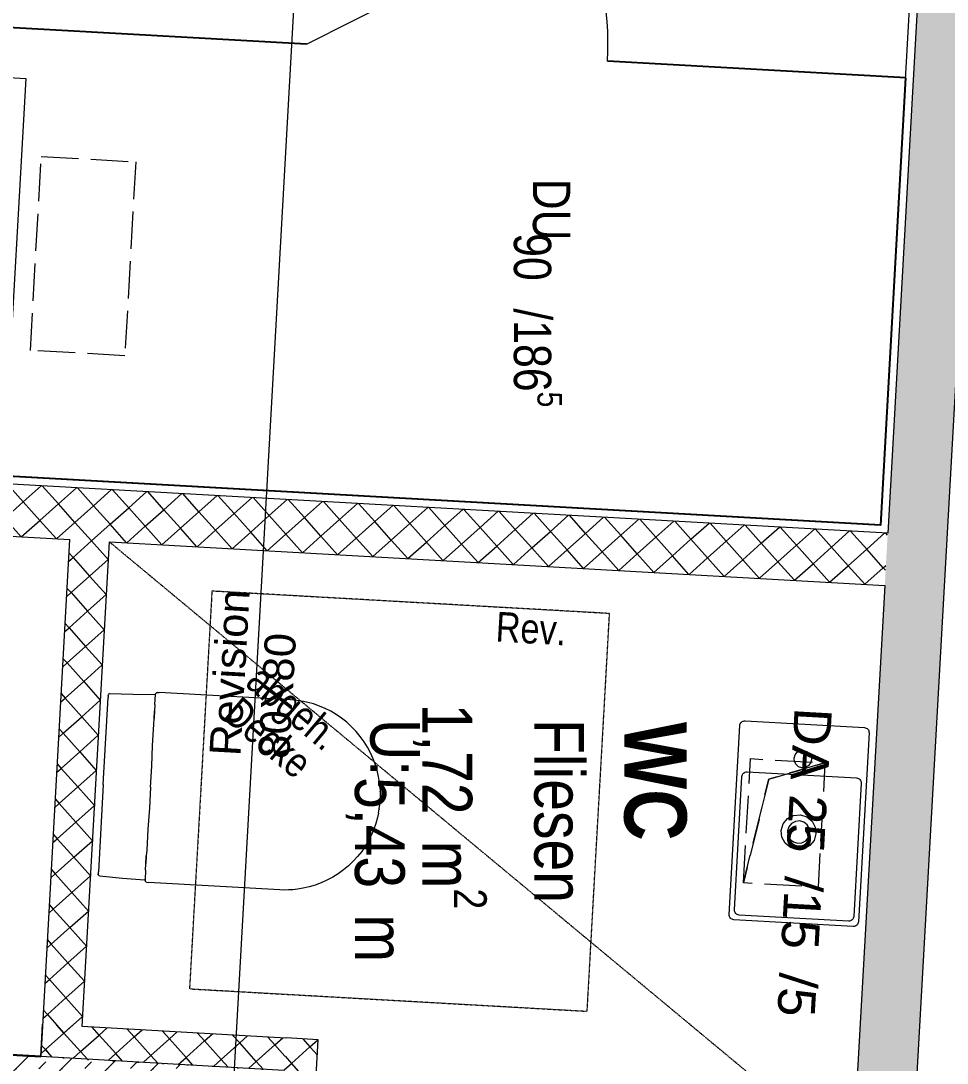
# Model space of a CAD drawing. Header units: metres. Extents: x -16782 to 57285, y -22997 to 18599.
# Drawn here: x -1714 to 147, y 8813 to 10906 of the extents above; entities that cross this region are included whole.
import ezdxf
from ezdxf.enums import TextEntityAlignment as Align

# ---------------------------------------------------------------- set-up
doc = ezdxf.new("R2010")
doc.units = ezdxf.units.M
doc.header["$MEASUREMENT"] = 0
doc.linetypes.add('Punktlinie weit', pattern=[0.05, 0, -0.05])
doc.linetypes.add('Strichlinie eng', pattern=[0.1, 0.075, -0.025])
for name, color, linetype in [('11__100 Achsraster', 7, 'Continuous'), ('120 Wand Innen tragend', 7, 'Continuous'), ('130 Wand Innen', 7, 'Continuous'), ('130 Wand Innen nichttragend', 7, 'Continuous'), ('220 Bodenaufbau', 7, 'Continuous'), ('230 Decke abgehaengt', 7, 'Continuous'), ('540 Sanitaer Fliesenlinie', 7, 'Continuous'), ('540 Sanitaer Text', 7, 'Continuous'), ('540 Sanitaereinrichtung', 7, 'Continuous'), ('721  Revisionstür', 7, 'Continuous'), ('721  Revisionstür Text', 7, 'Continuous'), ('810 Raumstempel', 7, 'Continuous'), ('870 Deckendurchbruchsymbol', 7, 'Continuous'), ('930 Beschriftung Allgemein', 7, 'Continuous')]:
    doc.layers.add(name, color=color, linetype=linetype)
doc.styles.add('ERSTELLTER_STIL_1', font='ARIALN.TTF')
doc.styles.add('ERSTELLTER_STIL_2', font='arial.ttf')
doc.styles.add('ERSTELLTER_STIL_3', font='ARIALNB.TTF')
doc.styles.add('ERSTELLTER_STIL_4', font='arialbd.ttf')
doc.linetypes.add('Grenze Bezirk', pattern='A,0,[2,22HAUS116_408 STG1 _ 1.Stock_IndexB_2026-08-161.Shx,S=0.001587,R=0,X=0,Y=0],-0.25,0', length=0.25)
pattern_1 = [(45, (0, 0), (-0.04596194, 0.04596194), [0.0195, -0.013]), (45, (-0.02298, 0.02298), (-0.04596194, 0.04596194), [0.065, 0])]
pattern_2 = [(311.79148, (0, 0), (0.03727875, 0.03332108), [0.05, 0]), (41.79148, (0, 0), (-0.03332108, 0.03727875), [0.05, 0])]
pattern_3 = [(41.79148, (0, 0), (-0.03332108, 0.03727875), [0.05, 0]), (131.79148, (0, 0), (0.03727875, 0.03332108), [0.05, 0])]

# ---------------------------------------------------------------- blocks, each defined once
blk = doc.blocks.new('Decke_3_1', base_point=(-14.8205, 13.5588))
at = {"layer": '220 Bodenaufbau', "color": 7, "linetype": 'Punktlinie weit', "lineweight": 13, "flags": 128}
blk.add_lwpolyline([(-5.3581, 14.9529), (-5.3847, 13.214), (-10.4535, 13.2918), (-10.3449, 15.2318), (-10.154, 18.6464), (-7.0883, 18.4749), (-6.9652, 20.6716), (-5.1784, 20.5714), (-5.3071, 18.2771)], close=True, dxfattribs=at)
blk = doc.blocks.new('Wand_80_1', base_point=(-6.7767, 20.4607))
at = {"layer": '120 Wand Innen tragend', "linetype": 'Continuous', "lineweight": 0, "true_color": 0x000000}
h = blk.add_hatch(dxfattribs=at)
h.set_pattern_fill('BETON__BEWEHRT_SN46_0001', color=18, style=0, pattern_type=2)
h.set_pattern_definition(pattern_1)
h.paths.add_polyline_path([(-6.7767, 20.4607), (-5.6788, 20.3992), (-5.6676, 20.5989), (-6.7655, 20.6604)])
at = {"layer": '120 Wand Innen tragend', "color": 7, "linetype": 'Continuous', "lineweight": 30, "flags": 128}
for points in [[(-6.3365, 20.6364), (-6.7655, 20.6604)], [(-5.6676, 20.5989), (-6.1369, 20.6252)], [(-6.7767, 20.4607), (-5.6788, 20.3992)]]:
    blk.add_lwpolyline(points, dxfattribs=at)
blk = doc.blocks.new('Wand_81_1', base_point=(-5.2895, 20.3773))
at = {"layer": '120 Wand Innen tragend', "linetype": 'Continuous', "lineweight": 13, "true_color": 0xa7a7a7}
h = blk.add_hatch(dxfattribs=at)
h.set_pattern_fill('GIPSKARTONWAND_0001', color=253, style=0, pattern_type=2)
h.set_pattern_definition(pattern_2)
h.paths.add_polyline_path([(-5.1748, 20.6363), (-5.1784, 20.5714), (-5.1099, 20.6327)])
h = blk.add_hatch(dxfattribs=at)
h.set_pattern_fill('GIPSKARTONWAND_0001', color=253, style=0, pattern_type=2)
h.set_pattern_definition(pattern_2)
h.paths.add_polyline_path([(-5.1784, 20.5714), (-5.1135, 20.5678), (-5.1099, 20.6327)])
at = {"layer": '120 Wand Innen tragend', "color": 7, "linetype": 'Continuous', "lineweight": 13, "flags": 128}
for points in [[(-5.1099, 20.6327), (-5.1748, 20.6363)], [(-5.12, 20.4529), (-5.1099, 20.6327)]]:
    blk.add_lwpolyline(points, dxfattribs=at)
blk = doc.blocks.new('Wand_90_1', base_point=(-5.9439, 21.656))
at = {"layer": '130 Wand Innen', "linetype": 'Continuous', "lineweight": 13, "true_color": 0xa7a7a7}
h = blk.add_hatch(dxfattribs=at)
h.set_pattern_fill('GIPSKARTONWAND_0001', color=253, style=0, pattern_type=2)
h.set_pattern_definition(pattern_3)
h.paths.add_polyline_path([(-5.938, 21.7608), (-5.9439, 21.656), (-5.8581, 21.7563)])
h = blk.add_hatch(dxfattribs=at)
h.set_pattern_fill('GIPSKARTONWAND_0001', color=253, style=0, pattern_type=2)
h.set_pattern_definition(pattern_3)
h.paths.add_polyline_path([(-5.9439, 21.656), (-5.864, 21.6515), (-5.8581, 21.7563)])
h = blk.add_hatch(dxfattribs=at)
h.set_pattern_fill('GIPSKARTONWAND_0001', color=253, style=0, pattern_type=2)
h.set_pattern_definition(pattern_3)
h.paths.add_polyline_path([(-5.8581, 21.7563), (-5.864, 21.6515), (-3.972, 21.5454), (-3.9661, 21.6503)])
at = {"layer": '130 Wand Innen', "color": 7, "linetype": 'Continuous', "lineweight": 13, "flags": 128}
for points in [[(-5.9439, 21.656), (-5.938, 21.7608)], [(-3.9661, 21.6503), (-5.8581, 21.7563)], [(-5.9439, 21.656), (-5.6094, 21.6372)], [(-5.5295, 21.6327), (-3.972, 21.5454)]]:
    blk.add_lwpolyline(points, dxfattribs=at)
blk = doc.blocks.new('Wand_91_1', base_point=(-5.6788, 20.3992))
at = {"layer": '130 Wand Innen', "linetype": 'Continuous', "lineweight": 13, "true_color": 0xa7a7a7}
h = blk.add_hatch(dxfattribs=at)
h.set_pattern_fill('GIPSKARTONWAND_0001', color=253, style=0, pattern_type=2)
h.set_pattern_definition([(311.7915, (0, 0), (0.03727874, 0.03332109), [0.05, 0]), (41.7915, (0, 0), (-0.03332109, 0.03727874), [0.05, 0])])
h.paths.add_polyline_path([(-5.5841, 20.6593), (-5.5295, 21.6327), (-5.6094, 21.6372), (-5.6676, 20.5989)])
at = {"layer": '130 Wand Innen', "color": 7, "linetype": 'Continuous', "lineweight": 13, "flags": 128}
for points in [[(-5.6094, 21.6372), (-5.6676, 20.5989)], [(-5.5841, 20.6593), (-5.5295, 21.6327)]]:
    blk.add_lwpolyline(points, dxfattribs=at)
blk = doc.blocks.new('Wand_106_1', base_point=(-5.6788, 20.3992))
at = {"layer": '120 Wand Innen tragend', "linetype": 'Continuous', "lineweight": 13, "true_color": 0xa7a7a7}
h = blk.add_hatch(dxfattribs=at)
h.set_pattern_fill('GIPSKARTONWAND_0001', color=253, style=0, pattern_type=2)
h.set_pattern_definition([(41.79148, (0, 0), (-0.03332108, 0.03727875), [0.05, 0]), (131.79148, (0, 0), (0.03727875, 0.03332108), [0.05, 0])])
h.paths.add_polyline_path([(-5.1748, 20.6363), (-5.664, 20.6638), (-5.6676, 20.5989), (-5.1784, 20.5714)])
at = {"layer": '120 Wand Innen tragend', "linetype": 'Continuous', "lineweight": 0, "true_color": 0x000000}
h = blk.add_hatch(dxfattribs=at)
h.set_pattern_fill('BETON__BEWEHRT_SN46_0001', color=18, style=0, pattern_type=2)
h.set_pattern_definition(pattern_1)
h.paths.add_polyline_path([(-5.3781, 20.5826), (-5.6676, 20.5989), (-5.6788, 20.3992), (-5.3893, 20.3829)])
at = {"layer": '120 Wand Innen tragend', "color": 7, "linetype": 'Continuous', "lineweight": 13}
for p, q in [((-5.3781, 20.5826), (-5.6676, 20.5989)), ((-5.1784, 20.5714), (-5.3781, 20.5826))]:
    blk.add_line(p, q, dxfattribs=at)
at = {"layer": '120 Wand Innen tragend', "color": 7, "linetype": 'Continuous', "lineweight": 13, "flags": 128}
for points in [[(-5.6676, 20.5989), (-5.664, 20.6638)], [(-5.1748, 20.6363), (-5.5841, 20.6593)]]:
    blk.add_lwpolyline(points, dxfattribs=at)
at = {"layer": '120 Wand Innen tragend', "color": 7, "linetype": 'Continuous', "lineweight": 30, "flags": 128}
blk.add_lwpolyline([(-5.6788, 20.3992), (-5.3893, 20.3829)], dxfattribs=at)
blk = doc.blocks.new('Wand_123_1', base_point=(-3.8252, 24.1644))
at = {"layer": '130 Wand Innen nichttragend', "linetype": 'Continuous', "lineweight": 13, "true_color": 0xa7a7a7}
h = blk.add_hatch(dxfattribs=at)
h.set_pattern_fill('GIPSKARTONWAND_0001', color=253, style=0, pattern_type=2)
h.set_pattern_definition([(131.79146, (0, 0), (0.03727877, 0.03332107), [0.05, 0]), (221.79146, (0, 0), (-0.03332107, 0.03727877), [0.05, 0])])
h.paths.add_polyline_path([(-3.8252, 24.1644), (-4.0366, 20.3922), (-3.9168, 20.3855), (-3.7054, 24.1576)])
at = {"layer": '130 Wand Innen nichttragend', "color": 7, "linetype": 'Continuous', "lineweight": 13, "flags": 128}
for points in [[(-3.8252, 24.1644), (-3.9661, 21.6503)], [(-3.9168, 20.3855), (-3.7054, 24.1576)], [(-3.972, 21.5454), (-4.0366, 20.3922)]]:
    blk.add_lwpolyline(points, dxfattribs=at)
blk = doc.blocks.new('Standard-Rastermarker_3')
at = {"layer": '11__100 Achsraster', "color": 8, "linetype": 'Grenze Bezirk', "lineweight": 5}
blk.add_line((1, 0), (10.5964, 0), dxfattribs=at)
at = {"layer": '11__100 Achsraster', "color": 8, "lineweight": 5, "style": 'ERSTELLTER_STIL_4'}
blk.add_attdef('AC_MarkerText_1', text='', height=0.2, rotation=183.2085, dxfattribs=at).set_placement((11.8545, -0.1912), align=Align.TOP_CENTER)
blk = doc.blocks.new('Dusche variabel Glorit 2021_5')
at = {"layer": '540 Sanitaereinrichtung', "color": 7, "linetype": 'Continuous', "lineweight": 25}
for p, q in [((0, 0), (0.9, 0)), ((0, -1.865), (0, 0)), ((0.9, -0.659), (0.9, 0)), ((0.9, -1.865), (0.9, -1.265)), ((0, -1.865), (0.9, -1.865))]:
    blk.add_line(p, q, dxfattribs=at)
at = {"layer": '540 Sanitaereinrichtung', "color": 7, "linetype": 'Continuous', "lineweight": 13}
for p, q in [((0.1, -0.04), (0.8, -0.04)), ((0.1, -0.1), (0.1, -0.04)), ((0.8, -0.04), (0.8, -0.1)), ((0.8, -0.1), (0.1, -0.1)), ((0.9, -0.659), (1.203, -1.1838))]:
    blk.add_line(p, q, dxfattribs=at)
at = {"layer": '540 Sanitaereinrichtung', "color": 7, "linetype": 'Strichlinie eng', "lineweight": 13}
for p, q in [((0.255, -0.14), (0.645, -0.14)), ((0.255, -0.33), (0.255, -0.14)), ((0.645, -0.14), (0.645, -0.33)), ((0.645, -0.33), (0.255, -0.33))]:
    blk.add_line(p, q, dxfattribs=at)
at = {"layer": '540 Sanitaereinrichtung', "color": 7, "linetype": 'Continuous', "lineweight": 13}
blk.add_arc((0.9, -0.659), 0.606, 270, 300, dxfattribs=at)
blk = doc.blocks.new('Etikett_15_1', base_point=(-4.7274, 22.1744))
at = {"layer": '540 Sanitaer Text', "color": 7, "lineweight": 13, "char_height": 0.075, "attachment_point": 1, "rotation": 270, "style": 'ERSTELLTER_STIL_1'}
for s, insert in [('\\A1;{\\pql;\\pt0,1;\\fArial Narrow|b0|i0|c0|p0;\\W1.000000;\\fArial Narrow|b0|i0|c0|p0;\\W1.000000;\\A1{\\H.66x;\\S^  ;}\\fArial Narrow|b0|i0|c0|p0;\\W1.000000;\\fArial Narrow|b0|i0|c0|p0;\\W1.000000;\\A1{\\H.66x;\\S^  ;}\\fArial Narrow|b0|i0|c0|p0;\\W1.000000;\\fArial Narrow|b0|i0|c0|p0;\\W1.000000;\\fArial Narrow|b0|i0|c0|p0;\\W1.000000;\\fArial Narrow|b0|i0|c0|p0;\\W1.000000;\\fArial Narrow|b0|i0|c0|p0;\\W1.000000;\\fArial Narrow|b0|i0|c0|p0;\\W1.000000;\\fArial Narrow|b0|i0|c0|p0;\\W1.000000;\\A1{\\H.66x;\\S^  ;}\\fArial Narrow|b0|i0|c0|p0;\\W1.000000;\\fArial Narrow|b0|i0|c0|p0;\\W1.000000;\\A1{\\H.66x;\\S^  ;}\\fArial Narrow|b0|i0|c0|p0;\\W1.000000;\\fArial Narrow|b0|i0|c0|p0;\\W1.000000;\\fArial Narrow|b0|i0|c0|p0;\\W1.000000;\\fArial Narrow|b0|i0|c0|p0;\\W1.000000;\\fArial Narrow|b0|i0|c0|p0;\\W1.000000;\\fArial Narrow|b0|i0|c0|p0;\\W1.000000;\\fArial Narrow|b0|i0|c0|p0;\\W1.000000;\\A1{\\H.66x;\\S^  ;}\\fArial Narrow|b0|i0|c0|p0;\\W1.000000;\\fArial Narrow|b0|i0|c0|p0;\\W1.000000;\\A1{\\H.66x;\\S^  ;}\\fArial Narrow|b0|i0|c0|p0;\\W1.000000;\\fArial Narrow|b0|i0|c0|p0;\\W1.000000;\\fArial Narrow|b0|i0|c0|p0;\\W1.000000;\\fArial Narrow|b0|i0|c0|p0;\\W1.000000;\\fArial Narrow|b0|i0|c0|p0;\\W1.000000;\\fArial Narrow|b0|i0|c0|p0;\\W1.000000;\\fArial Narrow|b0|i0|c0|p0;\\W1.000000;\\A1{\\H.66x;\\S^  ;}\\fArial Narrow|b0|i0|c0|p0;\\W1.000000;\\fArial Narrow|b0|i0|c0|p0;\\W1.000000;\\A1{\\H.66x;\\S^  ;}\\fArial Narrow|b0|i0|c0|p0;\\W1.000000;\\fArial Narrow|b0|i0|c0|p0;\\W1.000000;\\fArial Narrow|b0|i0|c0|p0;\\W1.000000;\\fArial Narrow|b0|i0|c0|p0;\\W1.000000;\\fArial Narrow|b0|i0|c0|p0;\\W1.000000;\\fArial Narrow|b0|i0|c0|p0;\\W1.000000;\\fArial Narrow|b0|i0|c0|p0;\\W1.000000;\\A1{\\H.66x;\\S^  ;}\\fArial Narrow|b0|i0|c0|p0;\\W1.000000;\\fArial Narrow|b0|i0|c0|p0;\\W1.000000;\\A1{\\H.66x;\\S^  ;}\\fArial Narrow|b0|i0|c0|p0;\\W1.000000;\\fArial Narrow|b0|i0|c0|p0;\\W1.000000;\\fArial Narrow|b0|i0|c0|p0;\\W1.000000;\\fArial Narrow|b0|i0|c0|p0;\\W1.000000;\\fArial Narrow|b0|i0|c0|p0;\\W1.000000;\\fArial Narrow|b0|i0|c0|p0;\\W1.000000;\\fArial Narrow|b0|i0|c0|p0;\\W1.000000;\\A1{\\H.66x;\\S^  ;}\\fArial Narrow|b0|i0|c0|p0;\\W1.000000;}', (-4.7274, 22.2527)), ('\\A1;{\\pql;\\pt0,1;\\fArial Narrow|b0|i0|c0|p0;\\W1.000000;90\\fArial Narrow|b0|i0|c0|p0;\\W1.000000;\\A1{\\H.66x;\\S^  ;}\\fArial Narrow|b0|i0|c0|p0;\\W1.000000;\\fArial Narrow|b0|i0|c0|p0;\\W1.000000;\\A1{\\H.66x;\\S^  ;}\\fArial Narrow|b0|i0|c0|p0;\\W1.000000; /\\fArial Narrow|b0|i0|c0|p0;\\W1.000000;\\fArial Narrow|b0|i0|c0|p0;\\W1.000000;\\fArial Narrow|b0|i0|c0|p0;\\W1.000000;\\fArial Narrow|b0|i0|c0|p0;\\W1.000000;\\fArial Narrow|b0|i0|c0|p0;\\W1.000000;186\\fArial Narrow|b0|i0|c0|p0;\\W1.000000;\\A1{\\H.66x;\\S5^  ;}\\fArial Narrow|b0|i0|c0|p0;\\W1.000000;\\fArial Narrow|b0|i0|c0|p0;\\W1.000000;\\A1{\\H.66x;\\S^  ;}\\fArial Narrow|b0|i0|c0|p0;\\W1.000000;\\fArial Narrow|b0|i0|c0|p0;\\W1.000000;\\fArial Narrow|b0|i0|c0|p0;\\W1.000000;\\fArial Narrow|b0|i0|c0|p0;\\W1.000000;\\fArial Narrow|b0|i0|c0|p0;\\W1.000000;\\fArial Narrow|b0|i0|c0|p0;\\W1.000000;\\fArial Narrow|b0|i0|c0|p0;\\W1.000000;\\A1{\\H.66x;\\S^  ;}\\fArial Narrow|b0|i0|c0|p0;\\W1.000000;\\fArial Narrow|b0|i0|c0|p0;\\W1.000000;\\A1{\\H.66x;\\S^  ;}\\fArial Narrow|b0|i0|c0|p0;\\W1.000000;\\fArial Narrow|b0|i0|c0|p0;\\W1.000000;\\fArial Narrow|b0|i0|c0|p0;\\W1.000000;\\fArial Narrow|b0|i0|c0|p0;\\W1.000000;\\fArial Narrow|b0|i0|c0|p0;\\W1.000000;\\fArial Narrow|b0|i0|c0|p0;\\W1.000000;\\fArial Narrow|b0|i0|c0|p0;\\W1.000000;\\A1{\\H.66x;\\S^  ;}\\fArial Narrow|b0|i0|c0|p0;\\W1.000000;\\fArial Narrow|b0|i0|c0|p0;\\W1.000000;\\A1{\\H.66x;\\S^  ;}\\fArial Narrow|b0|i0|c0|p0;\\W1.000000;\\fArial Narrow|b0|i0|c0|p0;\\W1.000000;\\fArial Narrow|b0|i0|c0|p0;\\W1.000000;\\fArial Narrow|b0|i0|c0|p0;\\W1.000000;\\fArial Narrow|b0|i0|c0|p0;\\W1.000000;\\fArial Narrow|b0|i0|c0|p0;\\W1.000000;\\fArial Narrow|b0|i0|c0|p0;\\W1.000000;\\A1{\\H.66x;\\S^  ;}\\fArial Narrow|b0|i0|c0|p0;\\W1.000000;\\fArial Narrow|b0|i0|c0|p0;\\W1.000000;\\A1{\\H.66x;\\S^  ;}\\fArial Narrow|b0|i0|c0|p0;\\W1.000000;\\fArial Narrow|b0|i0|c0|p0;\\W1.000000;\\fArial Narrow|b0|i0|c0|p0;\\W1.000000;\\fArial Narrow|b0|i0|c0|p0;\\W1.000000;\\fArial Narrow|b0|i0|c0|p0;\\W1.000000;\\fArial Narrow|b0|i0|c0|p0;\\W1.000000;\\fArial Narrow|b0|i0|c0|p0;\\W1.000000;\\A1{\\H.66x;\\S^  ;}\\fArial Narrow|b0|i0|c0|p0;\\W1.000000;}', (-4.6202, 22.2527))]:
    blk.add_mtext(s, dxfattribs=dict(at, insert=insert))
at = {"layer": '540 Sanitaer Text', "color": 7, "lineweight": 13, "style": 'ERSTELLTER_STIL_1'}
for tag, p in [('DUMMY_124', (-4.7274, 22.3855)), ('sDescriptionDimension', (-4.6038, 22.3621))]:
    blk.add_attdef(tag, text='', height=0.075, rotation=270, dxfattribs=at).set_placement(p, align=Align.TOP_LEFT)
blk = doc.blocks.new('Bodendurchbruch Symbol 27[246]_1', base_point=(-4.2559, 20.9478))
at = {"layer": '870 Deckendurchbruchsymbol', "color": 12, "linetype": 'Strichlinie eng', "lineweight": 13, "true_color": 0xd40000, "flags": 128}
for points in [[(-4.2559, 20.9478), (-4.2418, 21.1974), (-4.0921, 21.1889), (-4.205, 21.1561)], [(-4.205, 21.1561), (-4.0921, 21.1889), (-4.1061, 20.9393), (-4.2559, 20.9478)]]:
    blk.add_lwpolyline(points, close=True, dxfattribs=at)
at = {"layer": '870 Deckendurchbruchsymbol', "color": 12, "lineweight": 13, "true_color": 0xcc0000, "insert": (-4.1928, 20.9828), "char_height": 0.075, "attachment_point": 8, "rotation": 266.7718, "style": 'ERSTELLTER_STIL_2'}
blk.add_mtext('\\A1;{\\pqc;\\pt0;\\fArial|b0|i0|c0|p0;\\W1.000000;DA 25\\fArial|b0|i0|c0|p0;\\W1.000000;\\A1{\\H.66x;\\S^  ;}\\fArial|b0|i0|c0|p0;\\W1.000000; /15\\fArial|b0|i0|c0|p0;\\W1.000000;\\A1{\\H.66x;\\S^  ;}\\fArial|b0|i0|c0|p0;\\W1.000000; /5\\fArial|b0|i0|c0|p0;\\W1.000000;\\A1{\\H.66x;\\S^  ;}}', dxfattribs=at)
blk = doc.blocks.new('WC_023_64_1', base_point=(-4.9214, 21.2726))
at = {"layer": '810 Raumstempel', "color": 7, "lineweight": 13, "char_height": 0.1, "attachment_point": 1, "rotation": 270, "style": 'ERSTELLTER_STIL_1'}
for s, insert in [('\\A1;{\\pql;\\pt0,0.05;\\fArial Narrow|b0|i0|c0|p0;\\W1.000000;1,72\\fArial Narrow|b0|i0|c0|p0;\\W1.000000;\\A1{\\H.66x;\\S^  ;}\\fArial Narrow|b0|i0|c0|p0;\\W1.000000; m\\fArial Narrow|b0|i0|c0|p0;\\W1.000000;\\A1{\\H.66x;\\S2^  ;}}', (-4.7716, 21.3081)), ('\\A1;{\\pql;\\pt0,0.05;\\fArial Narrow|b0|i0|c0|p0;\\W1.000000;5,43\\fArial Narrow|b0|i0|c0|p0;\\W1.000000;\\A1{\\H.66x;\\S^  ;}\\fArial Narrow|b0|i0|c0|p0;\\W1.000000; m\\fArial Narrow|b0|i0|c0|p0;\\W1.000000;\\A1{\\H.66x;\\S^  ;}}', (-4.9363, 21.1602))]:
    blk.add_mtext(s, dxfattribs=dict(at, insert=insert))
at = {"layer": '810 Raumstempel', "color": 7, "lineweight": 13}
for tag, height, style, p in [('DUMMY_892', 0.1, 'ERSTELLTER_STIL_1', (-4.7407, 21.3081)), ('DUMMY_891', 0.1, 'ERSTELLTER_STIL_1', (-4.576, 21.3081)), ('perimeterCode', 0.1, 'ERSTELLTER_STIL_1', (-4.9054, 21.2768)), ('stFloorCovering', 0.1, 'ERSTELLTER_STIL_1', (-4.576, 21.2768)), ('ROOM_NAME', 0.125, 'ERSTELLTER_STIL_3', (-4.3701, 21.2711)), ('DUMMY_890', 0.125, 'ERSTELLTER_STIL_3', (-4.3701, 21.0671))]:
    blk.add_attdef(tag, text='', height=height, rotation=270, dxfattribs=dict(at, style=style)).set_placement(p, align=Align.TOP_LEFT)
blk = doc.blocks.new('Morph_6_1')
at = {"layer": '540 Sanitaereinrichtung', "color": 7, "linetype": 'Continuous', "lineweight": 13, "flags": 128}
for points in [[(-4.0062, 21.2565), (-4.005, 21.2549), (-4.0042, 21.2531), (-4.0037, 21.2512), (-4.0036, 21.2492), (-4.0249, 20.8698), (-4.0252, 20.8679), (-4.0259, 20.8661), (-4.0269, 20.8644), (-4.0282, 20.8629), (-4.0298, 20.8618), (-4.0316, 20.861), (-4.0335, 20.8605), (-4.0354, 20.8604), (-4.2751, 20.8738), (-4.277, 20.8741), (-4.2788, 20.8748), (-4.2805, 20.8758), (-4.282, 20.8772), (-4.2831, 20.8787), (-4.2839, 20.8805), (-4.2844, 20.8824), (-4.2845, 20.8844), (-4.2632, 21.2638), (-4.2629, 21.2657), (-4.2622, 21.2676), (-4.2612, 21.2692), (-4.2599, 21.2707), (-4.2583, 21.2718), (-4.2565, 21.2727), (-4.2546, 21.2731), (-4.2527, 21.2732), (-4.013, 21.2598), (-4.0111, 21.2595), (-4.0093, 21.2588), (-4.0076, 21.2578)], [(-4.1232, 21.2077), (-4.12, 21.2017), (-4.1194, 21.1949), (-4.1213, 21.1884), (-4.1257, 21.1831), (-4.1317, 21.1799), (-4.1385, 21.1792), (-4.145, 21.1812), (-4.1503, 21.1855), (-4.1535, 21.1915), (-4.1542, 21.1983), (-4.1522, 21.2049), (-4.1479, 21.2101), (-4.1419, 21.2134), (-4.1351, 21.214), (-4.1285, 21.212)], [(-4.0233, 21.1565), (-4.0218, 21.1552), (-4.0207, 21.1536), (-4.0199, 21.1518), (-4.0194, 21.1499), (-4.0193, 21.148), (-4.0343, 20.8804), (-4.0346, 20.8784), (-4.0353, 20.8766), (-4.0363, 20.8749), (-4.0376, 20.8735), (-4.0392, 20.8723), (-4.041, 20.8715), (-4.0429, 20.871), (-4.0449, 20.871), (-4.2645, 20.8833), (-4.2665, 20.8836), (-4.2683, 20.8842), (-4.27, 20.8853), (-4.2714, 20.8866), (-4.2726, 20.8882), (-4.2734, 20.8899), (-4.2739, 20.8919), (-4.2739, 20.8938), (-4.2589, 21.1614), (-4.2586, 21.1633), (-4.258, 21.1652), (-4.2569, 21.1668), (-4.2556, 21.1683), (-4.254, 21.1694), (-4.2523, 21.1703), (-4.2504, 21.1707), (-4.2484, 21.1708), (-4.0287, 21.1585), (-4.0268, 21.1582), (-4.025, 21.1575)], [(-4.1179, 21.072), (-4.1115, 21.06), (-4.1102, 21.0464), (-4.1141, 21.0333), (-4.1228, 21.0228), (-4.1349, 21.0163), (-4.1484, 21.015), (-4.1615, 21.019), (-4.1721, 21.0276), (-4.1785, 21.0397), (-4.1798, 21.0533), (-4.1759, 21.0663), (-4.1672, 21.0769), (-4.1552, 21.0833), (-4.1416, 21.0847), (-4.1285, 21.0807)], [(-4.1235, 21.0564), (-4.1276, 21.0641), (-4.1344, 21.0697), (-4.1428, 21.0722), (-4.1515, 21.0714), (-4.1593, 21.0672), (-4.1648, 21.0605), (-4.1674, 21.0521), (-4.1665, 21.0433), (-4.1624, 21.0356), (-4.1556, 21.03), (-4.1472, 21.0274), (-4.1385, 21.0283), (-4.1307, 21.0324), (-4.1252, 21.0392), (-4.1226, 21.0476)]]:
    blk.add_lwpolyline(points, close=True, dxfattribs=at)
blk = doc.blocks.new('Villeroy_Boch-Subway_Washdown_WC-3D_10')
at = {"layer": '540 Sanitaereinrichtung', "color": 7, "linetype": 'Continuous', "lineweight": 13}
for p, q in [((0.1321, 0.5475), (0.1205, 0.5433)), ((0.1438, 0.5509), (0.1321, 0.5475)), ((0.1556, 0.5535), (0.1438, 0.5509)), ((0.1644, 0.5549), (0.1556, 0.5535)), ((0.1644, 0.5549), (0.1732, 0.5559)), ((0.1645, 0.5549), (0.1644, 0.5549)), ((0.1645, 0.5549), (0.1644, 0.5549)), ((0.1644, 0.5549), (0.1645, 0.5549)), ((0.1644, 0.5549), (0.1645, 0.5549)), ((0.1732, 0.5559), (0.1729, 0.5559)), ((0.1732, 0.5559), (0.1821, 0.5566)), ((0.1821, 0.5566), (0.1909, 0.5566)), ((0.1996, 0.5566), (0.1909, 0.5566)), ((0.2085, 0.5559), (0.1996, 0.5566)), ((0.2173, 0.5549), (0.2085, 0.5559)), ((0.2085, 0.5559), (0.2088, 0.5559)), ((0.2172, 0.5549), (0.2173, 0.5549)), ((0.2172, 0.5549), (0.2173, 0.5549)), ((0.2173, 0.5549), (0.2172, 0.5549)), ((0.2173, 0.5549), (0.2172, 0.5549)), ((0.2173, 0.5549), (0.2261, 0.5535)), ((0.2261, 0.5535), (0.2379, 0.5509)), ((0.2379, 0.5509), (0.2497, 0.5475)), ((0.2497, 0.5475), (0.2612, 0.5433)), ((0.0861, 0.5255), (0.0754, 0.5179)), ((0.0972, 0.5322), (0.0861, 0.5255)), ((0.1087, 0.5382), (0.0972, 0.5322)), ((0.1205, 0.5433), (0.1087, 0.5382)), ((0.2612, 0.5433), (0.273, 0.5382)), ((0.273, 0.5382), (0.2845, 0.5322)), ((0.2845, 0.5322), (0.2957, 0.5255)), ((0.2957, 0.5255), (0.3063, 0.5179)), ((0.0652, 0.5097), (0.0557, 0.5008)), ((0.0754, 0.5179), (0.0652, 0.5097)), ((0.3063, 0.5179), (0.3165, 0.5097)), ((0.3165, 0.5097), (0.3261, 0.5008)), ((0.0467, 0.4912), (0.0385, 0.481)), ((0.0557, 0.5008), (0.0467, 0.4912)), ((0.3261, 0.5008), (0.335, 0.4912)), ((0.335, 0.4912), (0.3433, 0.481)), ((0.0309, 0.4704), (0.0242, 0.4592)), ((0.0385, 0.481), (0.0309, 0.4704)), ((0.3433, 0.481), (0.3508, 0.4704)), ((0.3508, 0.4704), (0.3575, 0.4592)), ((0.0182, 0.4477), (0.0131, 0.4359)), ((0.0242, 0.4592), (0.0182, 0.4477)), ((0.3575, 0.4592), (0.3635, 0.4477)), ((0.3635, 0.4477), (0.3686, 0.4359)), ((0.0089, 0.4244), (0.0055, 0.4126)), ((0.0131, 0.4359), (0.0089, 0.4244)), ((0.3686, 0.4359), (0.3728, 0.4244)), ((0.3728, 0.4244), (0.3762, 0.4126)), ((0.0029, 0.4008), (0.0015, 0.392)), ((0.0055, 0.4126), (0.0029, 0.4008)), ((0.3762, 0.4126), (0.3788, 0.4008)), ((0.3788, 0.4008), (0.3802, 0.392)), ((0.0005, 0.3832), (-0.0001, 0.3743)), ((0.0015, 0.392), (0.0005, 0.3832)), ((0.3802, 0.392), (0.3812, 0.3832)), ((0.3812, 0.3832), (0.3819, 0.3743)), ((-0.0001, 0.3743), (-0.0003, 0.3656)), ((-0.0003, 0.3656), (-0.0001, 0.1012)), ((0.3821, 0.3656), (0.3818, 0.1012)), ((0.3819, 0.3743), (0.3821, 0.3656)), ((0.0002, 0.0976), (-0.0001, 0.1012)), ((0.0002, 0.0976), (0.0009, 0.096)), ((0.0009, 0.096), (0.0012, 0.0956)), ((0.0012, 0.0956), (0.0021, 0.0951)), ((0.0021, 0.0951), (0.003, 0.0945)), ((0.0044, 0.0943), (0.003, 0.0945)), ((0.0242, 0.0941), (0.0044, 0.0943)), ((0.0044, 0.0942), (0.0044, 0.0929)), ((0.0058, 0.0491), (0.0044, 0.0929)), ((0.0242, 0.0941), (0.0365, 0.0941)), ((0.0242, 0.0941), (0.0376, 0.0941)), ((0.0365, 0.0941), (0.0527, 0.0941)), ((0.0365, 0.0941), (0.0376, 0.0941)), ((0.0527, 0.0941), (0.0376, 0.0941)), ((0.0643, 0.0943), (0.0527, 0.0941)), ((0.0527, 0.0941), (0.0527, 0.0941)), ((0.1065, 0.0942), (0.0643, 0.0943)), ((0.1486, 0.0949), (0.1065, 0.0942)), ((0.1909, 0.0949), (0.1486, 0.0949)), ((0.1909, 0.0949), (0.2331, 0.0949)), ((0.2331, 0.0949), (0.2752, 0.0942)), ((0.2752, 0.0942), (0.3174, 0.0943)), ((0.3174, 0.0943), (0.329, 0.0941)), ((0.329, 0.0941), (0.3442, 0.0941)), ((0.3291, 0.0941), (0.329, 0.0941)), ((0.3453, 0.0941), (0.329, 0.0941)), ((0.3575, 0.0941), (0.3442, 0.0941)), ((0.3453, 0.0941), (0.3442, 0.0941)), ((0.3575, 0.0941), (0.3453, 0.0941)), ((0.3575, 0.0941), (0.3773, 0.0943)), ((0.3759, 0.0491), (0.3773, 0.0929)), ((0.3773, 0.0943), (0.3787, 0.0945)), ((0.3773, 0.0942), (0.3773, 0.0929)), ((0.3796, 0.0951), (0.3787, 0.0945)), ((0.3805, 0.0956), (0.3796, 0.0951)), ((0.3808, 0.096), (0.3805, 0.0956)), ((0.3815, 0.0976), (0.3808, 0.096)), ((0.3815, 0.0976), (0.3818, 0.1012)), ((0.0077, 0.0022), (0.0058, 0.0491)), ((0.374, 0.0022), (0.3759, 0.0491)), ((0.0077, 0.0022), (0.0082, 0.0008)), ((0.0082, 0.0008), (0.0093, -0.0002)), ((0.3735, 0.0008), (0.3724, -0.0002)), ((0.374, 0.0022), (0.3735, 0.0008)), ((0.0093, -0.0002), (0.0098, -0.0002)), ((0.0105, -0.0002), (0.0098, -0.0002)), ((0.0105, -0.0002), (0.0115, -0.0002)), ((0.0128, -0.0002), (0.0115, -0.0002)), ((0.0128, -0.0002), (0.0142, -0.0002)), ((0.0142, -0.0002), (0.0157, -0.0002)), ((0.1909, -0.0002), (0.0157, -0.0002)), ((0.1909, -0.0002), (0.366, -0.0002)), ((0.3675, -0.0002), (0.366, -0.0002)), ((0.3689, -0.0002), (0.3675, -0.0002)), ((0.3689, -0.0002), (0.3702, -0.0002)), ((0.3712, -0.0002), (0.3702, -0.0002)), ((0.3712, -0.0002), (0.372, -0.0002)), ((0.3724, -0.0002), (0.372, -0.0002))]:
    blk.add_line(p, q, dxfattribs=at)

msp = doc.modelspace()

# ---------------------------------------------------------------- linework, layer by layer
at = {"layer": '230 Decke abgehaengt', "color": 7, "linetype": 'Strichlinie eng', "lineweight": 13, "flags": 128}
msp.add_lwpolyline([(-1535.948, 9859.645), (-43.046, 8619.093)], dxfattribs=at)
at = {"layer": '540 Sanitaer Fliesenlinie', "color": 182, "linetype": 'Continuous', "lineweight": 5, "true_color": 0x4b06db}
msp.add_lwpolyline([(13.343, 9892.984), (180.583, 12876.338), (-1806.256, 12987.716), (-1866.311, 11916.358), (-1741.508, 11909.363), (-1798.341, 10895.56), (-1848.693, 9997.365)], close=True, dxfattribs=at)
at = {"layer": '721  Revisionstür', "color": 182, "linetype": 'Strichlinie eng', "lineweight": 5, "true_color": 0x4b06db}
msp.add_lwpolyline([(-576.3, 8916.954), (-531.25, 9715.685), (-1329.98, 9760.735), (-1375.03, 8962.004)], close=True, dxfattribs=at)

# ---------------------------------------------------------------- block references
at = {"layer": '11__100 Achsraster', "color": 7, "linetype": 'Continuous', "lineweight": 18, "xscale": 1000, "yscale": 1000, "zscale": 1000, "rotation": 86.79148360019725}
msp.add_blockref('Standard-Rastermarker_3', (-1413.422, 6507.52), dxfattribs=at)
at = {"layer": '120 Wand Innen tragend', "color": 7, "lineweight": 30, "xscale": 1000, "yscale": 1000, "zscale": 1000}
for name, p in [('Wand_80_1', (-2783.088, 8687.608)), ('Wand_106_1', (-1685.225, 8626.065)), ('Wand_81_1', (-1295.884, 8604.239))]:
    msp.add_blockref(name, p, dxfattribs=at)
at = {"layer": '130 Wand Innen', "color": 7, "lineweight": 30, "xscale": 1000, "yscale": 1000, "zscale": 1000}
for name, p in [('Wand_90_1', (-1950.264, 9882.871)), ('Wand_91_1', (-1685.225, 8626.065))]:
    msp.add_blockref(name, p, dxfattribs=at)
at = {"layer": '130 Wand Innen nichttragend', "color": 7, "lineweight": 30, "xscale": 1000, "yscale": 1000, "zscale": 1000}
msp.add_blockref('Wand_123_1', (168.415, 12391.258), dxfattribs=at)
at = {"layer": '220 Bodenaufbau', "color": 7, "linetype": 'Punktlinie weit', "lineweight": 13, "xscale": 1000, "yscale": 1000, "zscale": 1000}
msp.add_blockref('Decke_3_1', (-10826.948, 1785.685), dxfattribs=at)
at = {"layer": '540 Sanitaer Text', "color": 7, "linetype": 'Continuous', "lineweight": 13, "xscale": 1000, "yscale": 1000, "zscale": 1000}
msp.add_blockref('Etikett_15_1', (-733.769, 10401.315), dxfattribs=at).add_auto_attribs({'sDescriptionDimension': 'DU'})
at = {"layer": '540 Sanitaereinrichtung', "color": 7, "linetype": 'Continuous', "lineweight": 13, "yscale": 1000, "zscale": 1000}
for name, p, xscale, rotation in [('Dusche variabel Glorit 2021_5', (-1848.693, 9997.365), 1000, 86.79152205404164), ('Villeroy_Boch-Subway_Washdown_WC-3D_10', (-1558.699, 9181.495), -1000, 266.7914836001971)]:
    msp.add_blockref(name, p, dxfattribs=dict(at, xscale=xscale, rotation=rotation))
at = {"layer": '540 Sanitaereinrichtung', "linetype": 'Continuous', "lineweight": 0, "xscale": 1000, "yscale": 1000, "zscale": 1000}
msp.add_blockref('Morph_6_1', (3993.599, -11773.101), dxfattribs=at)
at = {"layer": '810 Raumstempel', "color": 7, "linetype": 'Continuous', "lineweight": 13, "xscale": 1000, "yscale": 1000, "zscale": 1000}
msp.add_blockref('WC_023_64_1', (-927.819, 9499.514), dxfattribs=at).add_auto_attribs({'ROOM_NAME': 'WC', 'stFloorCovering': 'Fliesen', 'perimeterCode': 'U: '})
at = {"layer": '870 Deckendurchbruchsymbol', "color": 12, "linetype": 'Continuous', "lineweight": 13, "true_color": 0xd40000, "xscale": 1000, "yscale": 1000, "zscale": 1000}
msp.add_blockref('Bodendurchbruch Symbol 27[246]_1', (-262.293, 9174.681), dxfattribs=at)

# ---------------------------------------------------------------- texts
at = {"layer": '721  Revisionstür Text', "color": 182, "linetype": 'Continuous', "lineweight": 5, "true_color": 0x4b06db, "insert": (-1335.231, 9431.798), "char_height": 62.5, "attachment_point": 1, "rotation": 86.77182, "line_spacing_factor": 0.940454, "style": 'ERSTELLTER_STIL_2'}
msp.add_mtext('\\A1;{\\pql;\\fArial|b0|i0|c0|p0;\\W1.000000;Rev\\fArial|b0|i0|c0|p0;\\W1.000000;ision\\P\\pql;\\fArial|b0|i0|c0|p0;\\W1.000000;80X80}', dxfattribs=at)
at = {"layer": '930 Beschriftung Allgemein', "color": 7, "linetype": 'Continuous', "lineweight": 13, "insert": (-616.652, 9711.514), "char_height": 60, "attachment_point": 3, "rotation": 356.791484, "style": 'ERSTELLTER_STIL_1'}
msp.add_mtext('\\A1;{\\pqr;\\fArial Narrow|b0|i0|c0|p0;\\W1.000000;Rev.}', dxfattribs=at)
at = {"layer": '930 Beschriftung Allgemein', "color": 7, "linetype": 'Continuous', "lineweight": 13, "insert": (-1146.547, 9550.465), "char_height": 60, "attachment_point": 2, "rotation": 319.949508, "line_spacing_factor": 0.795407, "style": 'ERSTELLTER_STIL_1'}
msp.add_mtext('\\A1;{\\pqc;\\fArial Narrow|b0|i0|c0|p0;\\W1.000000;abgeh. \\P\\pqc;\\fArial Narrow|b0|i0|c0|p0;\\W1.000000;Decke}', dxfattribs=at)

doc.saveas('drawing.dxf')
